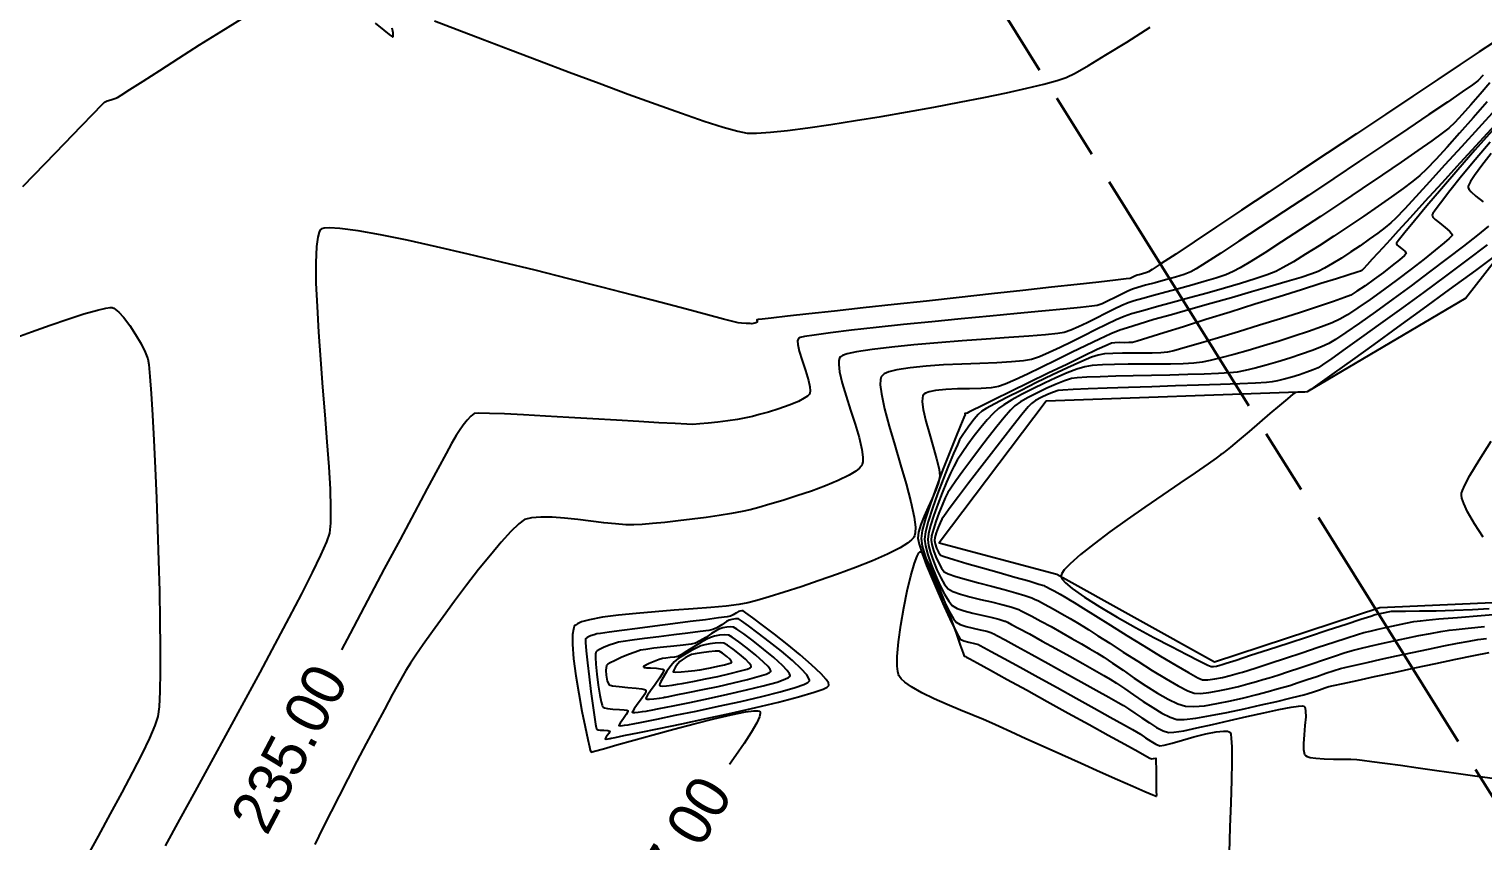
# Model space of a CAD drawing. Header units: metres. Extents: x 708931 to 723899, y 5405153 to 5413472.
# Drawn here: x 709783.1 to 709917.6, y 5411899.7 to 5411974.8 of the extents above; entities that cross this region are included whole.
import ezdxf

# ---------------------------------------------------------------- set-up
doc = ezdxf.new("R2010")
doc.units = ezdxf.units.M
doc.header["$LTSCALE"] = 12.7
doc.header["$MEASUREMENT"] = 0
doc.linetypes.add('ACAD_ISO08W100', pattern=[36, 24, -3, 6, -3])
for name, color, linetype in [('CONT-MJR1', 252, 'Continuous'), ('CONT-MNR1', 251, 'Continuous'), ('contornos2', 7, 'Continuous')]:
    doc.layers.add(name, color=color, linetype=linetype)
doc.layers.add('corte', color=214, linetype='ACAD_ISO08W100', lineweight=40)

msp = doc.modelspace()

# ---------------------------------------------------------------- linework, layer by layer
at = {"layer": 'CONT-MJR1', "flags": 128}
for points, elevation in [([(709917.61, 5411970.52), (709917.1, 5411970.02), (709916.61, 5411969.65), (709915.65, 5411968.98), (709914.29, 5411968.05), (709912.59, 5411966.89), (709910.62, 5411965.56), (709908.46, 5411964.11), (709906.16, 5411962.57), (709903.79, 5411960.99), (709901.43, 5411959.42), (709899.13, 5411957.9), (709896.97, 5411956.48), (709895.01, 5411955.19), (709893.33, 5411954.09), (709891.98, 5411953.23), (709891.04, 5411952.63), (709890.57, 5411952.36), (709889.96, 5411952.12), (709889.14, 5411951.87), (709888.22, 5411951.6), (709887.27, 5411951.35), (709886.38, 5411951.11), (709885.66, 5411950.91), (709885.18, 5411950.76), (709884.73, 5411950.57), (709884.17, 5411950.29), (709883.55, 5411949.97), (709882.92, 5411949.66), (709882.35, 5411949.4), (709881.9, 5411949.24), (709881.42, 5411949.17), (709880.35, 5411949.05), (709878.77, 5411948.9), (709876.79, 5411948.71), (709874.5, 5411948.49), (709871.97, 5411948.25), (709869.31, 5411948), (709866.62, 5411947.73), (709863.97, 5411947.47), (709861.46, 5411947.21), (709859.19, 5411946.96), (709857.24, 5411946.72), (709855.71, 5411946.51), (709854.84, 5411946.36), (709854.44, 5411946.27), (709854.29, 5411946.21), (709854.26, 5411946.18), (709854.23, 5411946.12), (709854.19, 5411945.96), (709854.21, 5411945.62), (709854.34, 5411945.03), (709854.61, 5411944.15), (709854.92, 5411943.22), (709855.19, 5411942.32), (709855.32, 5411941.71), (709855.35, 5411941.34), (709855.32, 5411941.15), (709855.29, 5411941.08), (709855.25, 5411941.01), (709855.11, 5411940.87), (709854.81, 5411940.66), (709854.27, 5411940.37), (709853.41, 5411940.02), (709852.45, 5411939.69), (709851.5, 5411939.39), (709850.65, 5411939.15), (709850.01, 5411938.98), (709849.4, 5411938.84), (709848.62, 5411938.71), (709847.73, 5411938.58), (709846.82, 5411938.46), (709845.93, 5411938.37), (709845.14, 5411938.29), (709844.51, 5411938.25), (709843.94, 5411938.27), (709842.85, 5411938.32), (709841.34, 5411938.4), (709839.51, 5411938.51), (709837.45, 5411938.63), (709835.26, 5411938.76), (709833.03, 5411938.89), (709830.86, 5411939.01), (709828.85, 5411939.12), (709827.09, 5411939.21), (709825.68, 5411939.26), (709824.71, 5411939.28), (709824.28, 5411939.25), (709823.98, 5411939.02), (709823.63, 5411938.64), (709823.26, 5411938.17), (709822.92, 5411937.67), (709822.61, 5411937.21), (709822.38, 5411936.85), (709822.17, 5411936.47), (709821.67, 5411935.55), (709820.91, 5411934.14), (709819.93, 5411932.31), (709818.75, 5411930.11), (709817.42, 5411927.62), (709815.96, 5411924.88), (709814.41, 5411921.97), (709812.8, 5411918.93), (709812, 5411917.41)], 235), ([(709918.43, 5411965.39), (709916.82, 5411963.59), (709915.25, 5411961.78), (709913.75, 5411960.04), (709912.4, 5411958.44), (709911.25, 5411957.07), (709910.36, 5411955.98), (709909.87, 5411955.37), (709909.65, 5411955.09), (709909.58, 5411954.99), (709909.57, 5411954.97), (709909.58, 5411954.94), (709909.63, 5411954.86), (709909.78, 5411954.72), (709910.04, 5411954.51), (709910.35, 5411954.25), (709910.49, 5411954.06), (709910.32, 5411953.86), (709909.86, 5411953.47), (709909.19, 5411952.93), (709908.38, 5411952.3), (709907.52, 5411951.66), (709906.68, 5411951.05), (709905.93, 5411950.55), (709905.35, 5411950.21), (709904.78, 5411949.97), (709903.75, 5411949.61), (709902.36, 5411949.14), (709900.7, 5411948.6), (709898.86, 5411948.02), (709896.92, 5411947.41), (709894.98, 5411946.81), (709893.13, 5411946.25), (709891.46, 5411945.75), (709890.05, 5411945.35), (709889, 5411945.06), (709888.4, 5411944.92), (709887.78, 5411944.85), (709887, 5411944.82), (709886.11, 5411944.82), (709885.17, 5411944.83), (709884.24, 5411944.83), (709883.36, 5411944.81), (709882.58, 5411944.76), (709881.98, 5411944.66), (709881.36, 5411944.45), (709880.39, 5411944.04), (709879.16, 5411943.48), (709877.77, 5411942.82), (709876.3, 5411942.11), (709874.86, 5411941.39), (709873.54, 5411940.72), (709872.43, 5411940.15), (709871.63, 5411939.71), (709871.22, 5411939.46), (709870.9, 5411939.15), (709870.52, 5411938.72), (709870.12, 5411938.21), (709869.74, 5411937.68), (709869.41, 5411937.2), (709869.17, 5411936.81), (709868.97, 5411936.37), (709868.62, 5411935.55), (709868.16, 5411934.45), (709867.66, 5411933.18), (709867.14, 5411931.82), (709866.67, 5411930.49), (709866.28, 5411929.28), (709866.01, 5411928.3), (709865.92, 5411927.65), (709866.01, 5411927.01), (709866.23, 5411926.2), (709866.55, 5411925.28), (709866.94, 5411924.31), (709867.36, 5411923.38), (709867.78, 5411922.55), (709868.17, 5411921.9), (709868.5, 5411921.5), (709868.95, 5411921.23), (709869.61, 5411921), (709870.4, 5411920.79), (709871.24, 5411920.6), (709872.07, 5411920.42), (709872.79, 5411920.25), (709873.35, 5411920.07), (709873.42, 5411920.04), (709873.6, 5411919.95), (709873.97, 5411919.76), (709874.62, 5411919.42), (709875.64, 5411918.87), (709876.82, 5411918.22), (709878.08, 5411917.52), (709879.36, 5411916.81), (709880.57, 5411916.13), (709881.64, 5411915.52), (709882.51, 5411915.03), (709883.09, 5411914.7), (709883.69, 5411914.32), (709884.44, 5411913.82), (709885.27, 5411913.24), (709886.15, 5411912.63), (709887.04, 5411912.06), (709887.89, 5411911.55), (709888.65, 5411911.18), (709889.28, 5411910.97), (709889.95, 5411910.97), (709891.02, 5411911.1), (709892.37, 5411911.32), (709893.9, 5411911.62), (709895.5, 5411911.96), (709897.08, 5411912.31), (709898.53, 5411912.64), (709899.73, 5411912.93), (709900.6, 5411913.14), (709901.01, 5411913.24), (709901.41, 5411913.36), (709901.91, 5411913.53), (709902.45, 5411913.71), (709902.95, 5411913.88), (709903.34, 5411914), (709903.75, 5411914.1), (709904.65, 5411914.3), (709905.95, 5411914.58), (709907.55, 5411914.93), (709909.36, 5411915.31), (709911.27, 5411915.73), (709913.21, 5411916.14), (709915.06, 5411916.53), (709916.74, 5411916.88), (709918.15, 5411917.17)], 240)]:
    msp.add_lwpolyline(points, dxfattribs=dict(at, elevation=elevation))
at = {"layer": 'CONT-MJR1', "elevation": 240, "flags": 128}
msp.add_lwpolyline([(709840.14, 5411911.74), (709840.17, 5411911.75), (709840.3, 5411911.77), (709840.65, 5411911.84), (709841.39, 5411911.98), (709842.67, 5411912.24), (709844.23, 5411912.55), (709845.96, 5411912.92), (709847.75, 5411913.3), (709849.47, 5411913.7), (709851.02, 5411914.08), (709852.29, 5411914.43), (709853.01, 5411914.68), (709853.35, 5411914.84), (709853.47, 5411914.93), (709853.49, 5411914.97), (709853.49, 5411915.03), (709853.44, 5411915.18), (709853.24, 5411915.48), (709852.78, 5411915.97), (709851.98, 5411916.7), (709851.04, 5411917.48), (709850.08, 5411918.23), (709849.22, 5411918.87), (709848.57, 5411919.32), (709848.27, 5411919.51), (709848, 5411919.53), (709847.64, 5411919.5), (709847.27, 5411919.43), (709846.99, 5411919.36), (709846.7, 5411919.2), (709846.24, 5411918.9), (709845.69, 5411918.55), (709845.15, 5411918.23), (709844.74, 5411918.03), (709844.33, 5411917.94), (709843.62, 5411917.85), (709842.74, 5411917.75), (709841.79, 5411917.65), (709840.89, 5411917.55), (709840.14, 5411917.45), (709839.66, 5411917.36), (709839.18, 5411917.2), (709838.56, 5411916.97), (709837.88, 5411916.69), (709837.24, 5411916.4), (709836.84, 5411916.2), (709836.63, 5411916.07), (709836.54, 5411915.99), (709836.52, 5411915.96), (709836.5, 5411915.91), (709836.47, 5411915.78), (709836.46, 5411915.5), (709836.49, 5411915.05), (709836.59, 5411914.51), (709836.75, 5411914.17), (709837.07, 5411914.07), (709837.7, 5411914), (709838.49, 5411913.93), (709839.27, 5411913.87), (709839.77, 5411913.8), (709840.04, 5411913.74), (709840.13, 5411913.7), (709840.15, 5411913.67), (709840.16, 5411913.63), (709840.14, 5411913.52), (709840.02, 5411913.28), (709839.75, 5411912.88), (709839.35, 5411912.34), (709839.07, 5411911.96), (709838.94, 5411911.75), (709838.9, 5411911.67), (709838.9, 5411911.65), (709838.92, 5411911.64), (709838.99, 5411911.62), (709839.15, 5411911.61), (709839.45, 5411911.64), (709839.85, 5411911.7)], close=True, dxfattribs=at)
at = {"layer": 'CONT-MNR1', "flags": 128}
for points, elevation in [([(709782.53, 5411960.23), (709784.6, 5411962.38), (709786.41, 5411964.26), (709787.91, 5411965.82), (709789.05, 5411967), (709789.79, 5411967.75), (709790.07, 5411968.03), (709790.32, 5411968.15), (709790.67, 5411968.26), (709791.03, 5411968.37), (709791.29, 5411968.47), (709791.62, 5411968.68), (709792.44, 5411969.2), (709793.65, 5411969.99), (709795.19, 5411970.98), (709796.95, 5411972.11), (709798.87, 5411973.33), (709800.86, 5411974.57), (709802.82, 5411975.78)], 234), ([(709815.12, 5411975.35), (709815.92, 5411974.68), (709816.4, 5411974.29), (709816.64, 5411974.13), (709816.73, 5411974.09), (709816.75, 5411974.09), (709816.77, 5411974.11), (709816.79, 5411974.21), (709816.78, 5411974.44), (709816.69, 5411974.89)], 234), ([(709820.61, 5411975.56), (709822.69, 5411974.77), (709825.05, 5411973.87), (709827.62, 5411972.89), (709830.31, 5411971.86), (709833.07, 5411970.82), (709835.84, 5411969.78), (709838.53, 5411968.78), (709841.1, 5411967.84), (709843.45, 5411967.01), (709845.54, 5411966.29), (709847.3, 5411965.73), (709848.65, 5411965.35), (709849.53, 5411965.18), (709850.4, 5411965.18), (709851.67, 5411965.26), (709853.27, 5411965.43), (709855.15, 5411965.67), (709857.26, 5411965.97), (709859.53, 5411966.33), (709861.91, 5411966.72), (709864.35, 5411967.14), (709866.79, 5411967.58), (709869.16, 5411968.03), (709871.43, 5411968.48), (709873.51, 5411968.91), (709875.38, 5411969.32), (709876.95, 5411969.7), (709878.19, 5411970.04), (709879.03, 5411970.31), (709879.85, 5411970.71), (709881.1, 5411971.42), (709882.71, 5411972.4), (709884.63, 5411973.6), (709886.79, 5411974.98)], 234), ([(709918.56, 5411973.57), (709917.22, 5411972.68), (709915.48, 5411971.52), (709913.42, 5411970.14), (709911.09, 5411968.58), (709908.56, 5411966.9), (709905.9, 5411965.12), (709903.17, 5411963.31), (709900.44, 5411961.49), (709897.78, 5411959.73), (709895.26, 5411958.05), (709892.94, 5411956.51), (709890.88, 5411955.14), (709889.16, 5411954), (709887.83, 5411953.13), (709886.97, 5411952.56), (709886.65, 5411952.35), (709886.41, 5411952.27), (709886.09, 5411952.18), (709885.78, 5411952.09), (709885.59, 5411952.04), (709885.39, 5411951.94), (709885.14, 5411951.82), (709884.94, 5411951.73), (709884.57, 5411951.69), (709883.58, 5411951.58), (709882.04, 5411951.41), (709880.04, 5411951.19), (709877.67, 5411950.92), (709875.01, 5411950.63), (709872.13, 5411950.31), (709869.14, 5411949.99), (709866.1, 5411949.65), (709863.11, 5411949.32), (709860.24, 5411949.01), (709857.59, 5411948.72), (709855.23, 5411948.46), (709853.25, 5411948.24), (709851.73, 5411948.07), (709850.9, 5411947.98), (709850.53, 5411947.93), (709850.42, 5411947.92), (709850.41, 5411947.92), (709850.41, 5411947.91), (709850.41, 5411947.87), (709850.44, 5411947.78), (709850.45, 5411947.69), (709850.34, 5411947.64), (709850.22, 5411947.6), (709850.09, 5411947.58), (709849.97, 5411947.56), (709849.79, 5411947.57), (709849.42, 5411947.58), (709849.01, 5411947.6), (709848.69, 5411947.63), (709848.32, 5411947.72), (709847.35, 5411947.98), (709845.85, 5411948.38), (709843.9, 5411948.9), (709841.57, 5411949.51), (709838.94, 5411950.2), (709836.07, 5411950.94), (709833.04, 5411951.71), (709829.92, 5411952.5), (709826.8, 5411953.26), (709823.73, 5411954), (709820.8, 5411954.67), (709818.07, 5411955.27), (709815.62, 5411955.77), (709813.53, 5411956.14), (709811.86, 5411956.37), (709810.89, 5411956.43), (709810.39, 5411956.4), (709810.18, 5411956.34), (709810.11, 5411956.3), (709810.04, 5411956.24), (709809.93, 5411956.03), (709809.8, 5411955.57), (709809.68, 5411954.68), (709809.62, 5411953.17), (709809.64, 5411951.3), (709809.74, 5411949.14), (709809.88, 5411946.77), (709810.06, 5411944.26), (709810.26, 5411941.69), (709810.46, 5411939.12), (709810.65, 5411936.65), (709810.82, 5411934.33), (709810.94, 5411932.26), (709811, 5411930.49), (709810.99, 5411929.11), (709810.88, 5411928.18), (709810.61, 5411927.39), (709810.06, 5411926.16), (709809.28, 5411924.54), (709808.3, 5411922.59), (709807.14, 5411920.37), (709805.85, 5411917.92), (709804.45, 5411915.32), (709802.98, 5411912.6), (709801.47, 5411909.82), (709799.96, 5411907.05), (709798.46, 5411904.33), (709797.03, 5411901.72), (709795.69, 5411899.27)], 234), ([(709918.21, 5411969.84), (709917.31, 5411968.78), (709916.45, 5411967.78), (709915.67, 5411966.9), (709914.98, 5411966.17), (709914.42, 5411965.64), (709913.82, 5411965.17), (709912.85, 5411964.47), (709911.56, 5411963.56), (709910.02, 5411962.49), (709908.28, 5411961.31), (709906.42, 5411960.05), (709904.49, 5411958.76), (709902.57, 5411957.48), (709900.7, 5411956.26), (709898.96, 5411955.12), (709897.4, 5411954.12), (709896.1, 5411953.31), (709895.11, 5411952.71), (709894.49, 5411952.37), (709893.79, 5411952.09), (709892.88, 5411951.78), (709891.81, 5411951.45), (709890.64, 5411951.12), (709889.43, 5411950.79), (709888.24, 5411950.47), (709887.12, 5411950.17), (709886.13, 5411949.9), (709885.33, 5411949.67), (709884.78, 5411949.49), (709884.19, 5411949.24), (709883.48, 5411948.9), (709882.68, 5411948.5), (709881.83, 5411948.07), (709880.98, 5411947.64), (709880.18, 5411947.26), (709879.45, 5411946.95), (709878.86, 5411946.74), (709878.25, 5411946.64), (709877.13, 5411946.54), (709875.59, 5411946.41), (709873.73, 5411946.28), (709871.64, 5411946.13), (709869.42, 5411945.97), (709867.16, 5411945.79), (709864.95, 5411945.61), (709862.9, 5411945.4), (709861.09, 5411945.18), (709859.63, 5411944.95), (709858.77, 5411944.76), (709858.34, 5411944.61), (709858.16, 5411944.5), (709858.11, 5411944.45), (709858.07, 5411944.37), (709858.01, 5411944.17), (709857.99, 5411943.78), (709858.07, 5411943.1), (709858.32, 5411942.05), (709858.68, 5411940.85), (709859.09, 5411939.56), (709859.51, 5411938.26), (709859.87, 5411937.04), (709860.13, 5411935.94), (709860.23, 5411935.22), (709860.22, 5411934.78), (709860.17, 5411934.56), (709860.13, 5411934.46), (709860.07, 5411934.38), (709859.92, 5411934.2), (709859.58, 5411933.92), (709858.96, 5411933.54), (709857.95, 5411933.05), (709856.76, 5411932.56), (709855.46, 5411932.08), (709854.13, 5411931.63), (709852.82, 5411931.22), (709851.61, 5411930.86), (709850.59, 5411930.57), (709849.81, 5411930.36), (709849.05, 5411930.19), (709848.08, 5411930.01), (709846.95, 5411929.83), (709845.72, 5411929.65), (709844.43, 5411929.48), (709843.14, 5411929.32), (709841.9, 5411929.19), (709840.78, 5411929.07), (709839.81, 5411928.99), (709839.05, 5411928.95), (709838.3, 5411928.96), (709837.35, 5411929.04), (709836.26, 5411929.16), (709835.07, 5411929.31), (709833.85, 5411929.45), (709832.63, 5411929.58), (709831.48, 5411929.66), (709830.44, 5411929.68), (709829.58, 5411929.61), (709828.94, 5411929.44), (709828.4, 5411929.06), (709827.66, 5411928.35), (709826.77, 5411927.36), (709825.77, 5411926.17), (709824.69, 5411924.82), (709823.58, 5411923.38), (709822.47, 5411921.9), (709821.4, 5411920.46), (709820.42, 5411919.11), (709819.57, 5411917.9), (709818.88, 5411916.9), (709818.39, 5411916.18), (709817.96, 5411915.49), (709817.4, 5411914.51), (709816.73, 5411913.3), (709815.97, 5411911.9), (709815.15, 5411910.36), (709814.29, 5411908.74), (709813.43, 5411907.1), (709812.58, 5411905.47), (709811.78, 5411903.91), (709811.05, 5411902.47), (709810.41, 5411901.21), (709809.9, 5411900.17), (709809.53, 5411899.41)], 236), ([(709917.96, 5411968.06), (709916.67, 5411966.6), (709915.42, 5411965.18), (709914.26, 5411963.88), (709913.23, 5411962.75), (709912.37, 5411961.85), (709911.74, 5411961.25), (709911.1, 5411960.74), (709910.21, 5411960.07), (709909.13, 5411959.29), (709907.9, 5411958.43), (709906.56, 5411957.51), (709905.18, 5411956.57), (709903.78, 5411955.65), (709902.43, 5411954.77), (709901.17, 5411953.98), (709900.05, 5411953.29), (709899.11, 5411952.75), (709898.41, 5411952.38), (709897.61, 5411952.06), (709896.51, 5411951.69), (709895.17, 5411951.28), (709893.67, 5411950.84), (709892.07, 5411950.39), (709890.44, 5411949.95), (709888.86, 5411949.52), (709887.4, 5411949.12), (709886.11, 5411948.76), (709885.08, 5411948.46), (709884.38, 5411948.22), (709883.65, 5411947.91), (709882.75, 5411947.49), (709881.74, 5411946.99), (709880.66, 5411946.44), (709879.56, 5411945.89), (709878.48, 5411945.35), (709877.46, 5411944.88), (709876.56, 5411944.5), (709875.82, 5411944.24), (709875.08, 5411944.11), (709873.98, 5411944.02), (709872.61, 5411943.95), (709871.05, 5411943.88), (709869.38, 5411943.82), (709867.69, 5411943.74), (709866.08, 5411943.63), (709864.61, 5411943.49), (709863.38, 5411943.3), (709862.62, 5411943.1), (709862.21, 5411942.92), (709862.03, 5411942.78), (709861.97, 5411942.71), (709861.92, 5411942.63), (709861.85, 5411942.4), (709861.84, 5411941.92), (709861.94, 5411941.06), (709862.24, 5411939.7), (709862.67, 5411938.09), (709863.18, 5411936.33), (709863.72, 5411934.52), (709864.23, 5411932.75), (709864.66, 5411931.1), (709864.97, 5411929.68), (709865.08, 5411928.76), (709865.07, 5411928.22), (709865.01, 5411927.96), (709864.96, 5411927.85), (709864.91, 5411927.76), (709864.74, 5411927.58), (709864.37, 5411927.27), (709863.67, 5411926.84), (709862.52, 5411926.25), (709861.13, 5411925.64), (709859.56, 5411925.01), (709857.89, 5411924.39), (709856.18, 5411923.8), (709854.52, 5411923.24), (709852.95, 5411922.74), (709851.57, 5411922.31), (709850.43, 5411921.97), (709849.6, 5411921.75), (709848.76, 5411921.59), (709847.59, 5411921.45), (709846.15, 5411921.31), (709844.53, 5411921.19), (709842.78, 5411921.06), (709841, 5411920.92), (709839.25, 5411920.77), (709837.61, 5411920.6), (709836.15, 5411920.41), (709834.94, 5411920.19), (709834.21, 5411919.99), (709833.82, 5411919.82), (709833.65, 5411919.7), (709833.59, 5411919.64), (709833.53, 5411919.55), (709833.45, 5411919.31), (709833.37, 5411918.82), (709833.36, 5411917.94), (709833.46, 5411916.57), (709833.67, 5411915), (709833.94, 5411913.36), (709834.24, 5411911.75), (709834.53, 5411910.3), (709834.79, 5411909.12), (709834.94, 5411908.45), (709835.01, 5411908.14), (709835.03, 5411908.05), (709835.03, 5411908.03), (709835.04, 5411908.03), (709835.06, 5411908.03), (709835.12, 5411908.02), (709835.16, 5411908.02), (709835.11, 5411907.94), (709835.41, 5411908.03), (709836.24, 5411908.26), (709837.48, 5411908.62), (709839.05, 5411909.06), (709840.83, 5411909.56), (709842.73, 5411910.07), (709844.63, 5411910.57), (709846.45, 5411911.02), (709848.06, 5411911.4), (709849.38, 5411911.66), (709850.15, 5411911.76), (709850.52, 5411911.77), (709850.66, 5411911.73), (709850.7, 5411911.7), (709850.73, 5411911.65), (709850.74, 5411911.51), (709850.66, 5411911.2), (709850.41, 5411910.65), (709849.9, 5411909.77), (709849.24, 5411908.74), (709848.49, 5411907.64), (709847.9, 5411906.81)], 237), ([(709918.74, 5411967.36), (709917.17, 5411965.64), (709915.6, 5411963.9), (709914.07, 5411962.23), (709912.65, 5411960.67), (709911.38, 5411959.29), (709910.32, 5411958.15), (709909.53, 5411957.32), (709909.06, 5411956.87), (709908.53, 5411956.44), (709907.85, 5411955.93), (709907.07, 5411955.36), (709906.23, 5411954.77), (709905.35, 5411954.19), (709904.49, 5411953.63), (709903.67, 5411953.13), (709902.94, 5411952.7), (709902.33, 5411952.39), (709901.74, 5411952.16), (709900.76, 5411951.84), (709899.46, 5411951.45), (709897.91, 5411950.99), (709896.17, 5411950.49), (709894.32, 5411949.96), (709892.42, 5411949.43), (709890.55, 5411948.9), (709888.77, 5411948.39), (709887.15, 5411947.93), (709885.77, 5411947.52), (709884.69, 5411947.19), (709883.98, 5411946.95), (709883.17, 5411946.61), (709882.11, 5411946.13), (709880.87, 5411945.54), (709879.52, 5411944.88), (709878.11, 5411944.19), (709876.73, 5411943.52), (709875.44, 5411942.89), (709874.3, 5411942.36), (709873.39, 5411941.97), (709872.78, 5411941.74), (709872.08, 5411941.63), (709871.16, 5411941.57), (709870.09, 5411941.54), (709868.98, 5411941.52), (709867.9, 5411941.48), (709866.96, 5411941.39), (709866.36, 5411941.27), (709866.03, 5411941.14), (709865.87, 5411941.04), (709865.82, 5411940.98), (709865.78, 5411940.9), (709865.73, 5411940.71), (709865.71, 5411940.32), (709865.81, 5411939.62), (709866.05, 5411938.56), (709866.38, 5411937.38), (709866.73, 5411936.17), (709867.05, 5411935.05), (709867.27, 5411934.11), (709867.34, 5411933.45), (709867.22, 5411932.88), (709866.98, 5411932.19), (709866.65, 5411931.4), (709866.28, 5411930.58), (709865.91, 5411929.76), (709865.6, 5411928.98), (709865.38, 5411928.29), (709865.31, 5411927.74), (709865.42, 5411927.18), (709865.71, 5411926.31), (709866.12, 5411925.21), (709866.63, 5411923.98), (709867.19, 5411922.68), (709867.75, 5411921.42), (709868.27, 5411920.28), (709868.73, 5411919.33), (709869.06, 5411918.67), (709869.23, 5411918.39), (709869.56, 5411918.23), (709870.04, 5411918.11), (709870.55, 5411918), (709870.93, 5411917.89), (709870.96, 5411917.87), (709871.08, 5411917.81), (709871.41, 5411917.63), (709872.1, 5411917.26), (709873.3, 5411916.6), (709874.77, 5411915.79), (709876.43, 5411914.88), (709878.19, 5411913.91), (709879.95, 5411912.93), (709881.62, 5411912.01), (709883.11, 5411911.18), (709884.32, 5411910.51), (709885.17, 5411910.04), (709885.55, 5411909.83), (709885.91, 5411909.6), (709886.37, 5411909.28), (709886.86, 5411908.95), (709887.33, 5411908.68), (709887.7, 5411908.53), (709888.1, 5411908.59), (709888.83, 5411908.78), (709889.78, 5411909.05), (709890.85, 5411909.35), (709891.94, 5411909.63), (709892.92, 5411909.83), (709893.57, 5411909.9), (709893.94, 5411909.88), (709894.11, 5411909.83), (709894.17, 5411909.79), (709894.2, 5411909.75), (709894.25, 5411909.61), (709894.3, 5411909.23), (709894.34, 5411908.45), (709894.34, 5411907.06), (709894.31, 5411905.31), (709894.25, 5411903.27), (709894.18, 5411901.01), (709894.1, 5411898.63)], 238), ([(709919.02, 5411966.28), (709917.25, 5411964.36), (709915.48, 5411962.42), (709913.78, 5411960.56), (709912.21, 5411958.84), (709910.84, 5411957.34), (709909.75, 5411956.14), (709909, 5411955.32), (709908.66, 5411954.95), (709908.32, 5411954.58), (709907.85, 5411954.07), (709907.34, 5411953.52), (709906.87, 5411953.01), (709906.52, 5411952.64), (709906.38, 5411952.49), (709906.32, 5411952.44), (709906.25, 5411952.4), (709906.05, 5411952.34), (709905.67, 5411952.23), (709905.35, 5411952.13), (709904.98, 5411952.01), (709904.02, 5411951.71), (709902.59, 5411951.26), (709900.79, 5411950.7), (709898.72, 5411950.05), (709896.49, 5411949.35), (709894.2, 5411948.63), (709891.96, 5411947.93), (709889.87, 5411947.28), (709888.05, 5411946.71), (709886.58, 5411946.25), (709885.59, 5411945.95), (709885.17, 5411945.83), (709884.84, 5411945.81), (709884.42, 5411945.8), (709883.96, 5411945.81), (709883.53, 5411945.8), (709883.21, 5411945.76), (709882.81, 5411945.58), (709881.91, 5411945.16), (709880.63, 5411944.55), (709879.08, 5411943.8), (709877.36, 5411942.97), (709875.6, 5411942.11), (709873.91, 5411941.28), (709872.39, 5411940.54), (709871.16, 5411939.93), (709870.33, 5411939.53), (709870.02, 5411939.38), (709869.86, 5411939.3), (709869.74, 5411939.25), (709869.67, 5411939.24), (709869.69, 5411939.16), (709869.57, 5411938.89), (709869.26, 5411938.14), (709868.8, 5411937.01), (709868.24, 5411935.63), (709867.63, 5411934.08), (709867.03, 5411932.48), (709866.47, 5411930.94), (709866.02, 5411929.55), (709865.72, 5411928.44), (709865.62, 5411927.69), (709865.72, 5411926.98), (709865.99, 5411926.07), (709866.37, 5411925.01), (709866.82, 5411923.9), (709867.32, 5411922.79), (709867.81, 5411921.77), (709868.25, 5411920.91), (709868.62, 5411920.27), (709868.86, 5411919.95), (709869.24, 5411919.74), (709869.78, 5411919.56), (709870.43, 5411919.4), (709871.09, 5411919.26), (709871.69, 5411919.12), (709872.14, 5411918.98), (709872.19, 5411918.96), (709872.34, 5411918.88), (709872.69, 5411918.7), (709873.38, 5411918.33), (709874.51, 5411917.71), (709875.87, 5411916.97), (709877.37, 5411916.14), (709878.91, 5411915.28), (709880.42, 5411914.45), (709881.8, 5411913.68), (709882.97, 5411913.02), (709883.84, 5411912.54), (709884.32, 5411912.26), (709884.79, 5411911.96), (709885.38, 5411911.56), (709886.04, 5411911.11), (709886.73, 5411910.65), (709887.39, 5411910.23), (709888, 5411909.92), (709888.49, 5411909.75), (709889, 5411909.78), (709889.91, 5411909.93), (709891.13, 5411910.19), (709892.57, 5411910.51), (709894.15, 5411910.87), (709895.75, 5411911.24), (709897.3, 5411911.59), (709898.69, 5411911.89), (709899.84, 5411912.11), (709900.52, 5411912.2), (709900.86, 5411912.22), (709901, 5411912.2), (709901.04, 5411912.18), (709901.08, 5411912.14), (709901.14, 5411912.01), (709901.18, 5411911.73), (709901.19, 5411911.21), (709901.12, 5411910.41), (709901.04, 5411909.55), (709900.98, 5411908.73), (709900.98, 5411908.19), (709901.03, 5411907.87), (709901.09, 5411907.73), (709901.13, 5411907.67), (709901.18, 5411907.63), (709901.32, 5411907.55), (709901.61, 5411907.46), (709902.12, 5411907.38), (709902.9, 5411907.32), (709903.75, 5411907.31), (709904.6, 5411907.31), (709905.36, 5411907.3), (709905.93, 5411907.27), (709906.42, 5411907.21), (709907.3, 5411907.09), (709908.51, 5411906.93), (709909.96, 5411906.73), (709911.59, 5411906.5), (709913.33, 5411906.26), (709915.11, 5411906.01), (709916.84, 5411905.77), (709918.46, 5411905.55)], 239), ([(709918.24, 5411964.33), (709916.87, 5411962.72), (709915.6, 5411961.19), (709914.51, 5411959.83), (709913.65, 5411958.71), (709913.17, 5411958.06), (709912.96, 5411957.75), (709912.89, 5411957.62), (709912.89, 5411957.59), (709912.9, 5411957.54), (709912.96, 5411957.42), (709913.16, 5411957.2), (709913.55, 5411956.87), (709914.1, 5411956.44), (709914.48, 5411956.12), (709914.67, 5411955.91), (709914.73, 5411955.8), (709914.74, 5411955.75), (709914.73, 5411955.72), (709914.66, 5411955.64), (709914.45, 5411955.43), (709913.99, 5411955.02), (709913.17, 5411954.34), (709912.13, 5411953.52), (709910.95, 5411952.6), (709909.68, 5411951.64), (709908.39, 5411950.69), (709907.15, 5411949.79), (709906.01, 5411949.01), (709905.06, 5411948.38), (709904.34, 5411947.97), (709903.62, 5411947.64), (709902.64, 5411947.26), (709901.46, 5411946.84), (709900.13, 5411946.39), (709898.72, 5411945.94), (709897.28, 5411945.5), (709895.86, 5411945.08), (709894.53, 5411944.71), (709893.35, 5411944.39), (709892.36, 5411944.15), (709891.62, 5411944), (709890.85, 5411943.91), (709889.85, 5411943.86), (709888.68, 5411943.83), (709887.41, 5411943.82), (709886.08, 5411943.82), (709884.76, 5411943.82), (709883.51, 5411943.8), (709882.39, 5411943.76), (709881.45, 5411943.69), (709880.75, 5411943.57), (709880.02, 5411943.35), (709879.11, 5411943), (709878.09, 5411942.56), (709877.02, 5411942.07), (709875.94, 5411941.54), (709874.91, 5411941.01), (709874, 5411940.51), (709873.27, 5411940.07), (709872.76, 5411939.71), (709872.28, 5411939.27), (709871.73, 5411938.67), (709871.14, 5411937.96), (709870.53, 5411937.18), (709869.95, 5411936.39), (709869.41, 5411935.62), (709868.96, 5411934.94), (709868.63, 5411934.37), (709868.32, 5411933.75), (709867.95, 5411932.91), (709867.55, 5411931.93), (709867.15, 5411930.88), (709866.79, 5411929.85), (709866.49, 5411928.91), (709866.29, 5411928.13), (709866.23, 5411927.6), (709866.3, 5411927.06), (709866.49, 5411926.37), (709866.76, 5411925.59), (709867.08, 5411924.8), (709867.44, 5411924.07), (709867.79, 5411923.46), (709868.13, 5411923.06), (709868.56, 5411922.81), (709869.25, 5411922.56), (709870.13, 5411922.32), (709871.11, 5411922.07), (709872.12, 5411921.84), (709873.08, 5411921.6), (709873.92, 5411921.37), (709874.56, 5411921.16), (709874.65, 5411921.12), (709874.87, 5411921.02), (709875.25, 5411920.83), (709875.85, 5411920.53), (709876.7, 5411920.07), (709877.64, 5411919.55), (709878.6, 5411919), (709879.56, 5411918.46), (709880.45, 5411917.95), (709881.23, 5411917.5), (709881.86, 5411917.13), (709882.5, 5411916.73), (709883.33, 5411916.18), (709884.29, 5411915.52), (709885.33, 5411914.8), (709886.41, 5411914.08), (709887.47, 5411913.41), (709888.47, 5411912.84), (709889.35, 5411912.42), (709890.07, 5411912.19), (709890.83, 5411912.16), (709891.83, 5411912.24), (709892.98, 5411912.43), (709894.22, 5411912.69), (709895.47, 5411912.98), (709896.66, 5411913.28), (709897.71, 5411913.56), (709898.56, 5411913.79), (709899.12, 5411913.94), (709899.73, 5411914.12), (709900.49, 5411914.37), (709901.33, 5411914.65), (709902.21, 5411914.95), (709903.05, 5411915.24), (709903.81, 5411915.49), (709904.41, 5411915.67), (709904.92, 5411915.79), (709905.76, 5411915.99), (709906.86, 5411916.24), (709908.16, 5411916.53), (709909.58, 5411916.84), (709911.07, 5411917.16), (709912.55, 5411917.48), (709913.96, 5411917.77), (709915.24, 5411918.02), (709916.31, 5411918.22), (709917.11, 5411918.36), (709917.91, 5411918.45)], 241), ([(709918.35, 5411963.28), (709917.49, 5411962.18), (709916.81, 5411961.25), (709916.43, 5411960.69), (709916.26, 5411960.39), (709916.2, 5411960.26), (709916.2, 5411960.22), (709916.21, 5411960.15), (709916.28, 5411960), (709916.5, 5411959.74), (709916.93, 5411959.34), (709917.61, 5411958.81)], 242), ([(709918.08, 5411956.56), (709917.07, 5411955.73), (709915.77, 5411954.72), (709914.28, 5411953.57), (709912.64, 5411952.34), (709910.94, 5411951.07), (709909.25, 5411949.83), (709907.63, 5411948.65), (709906.16, 5411947.61), (709904.9, 5411946.74), (709903.94, 5411946.09), (709903.34, 5411945.73), (709902.65, 5411945.42), (709901.79, 5411945.08), (709900.8, 5411944.73), (709899.72, 5411944.37), (709898.61, 5411944.03), (709897.52, 5411943.72), (709896.5, 5411943.45), (709895.59, 5411943.23), (709894.85, 5411943.08), (709894.17, 5411943.01), (709893.13, 5411942.94), (709891.81, 5411942.89), (709890.29, 5411942.85), (709888.63, 5411942.81), (709886.92, 5411942.77), (709885.22, 5411942.73), (709883.61, 5411942.7), (709882.16, 5411942.66), (709880.94, 5411942.61), (709880.04, 5411942.55), (709879.51, 5411942.48), (709878.89, 5411942.28), (709878.11, 5411941.98), (709877.25, 5411941.6), (709876.37, 5411941.18), (709875.53, 5411940.74), (709874.82, 5411940.32), (709874.29, 5411939.95), (709873.89, 5411939.56), (709873.31, 5411938.9), (709872.61, 5411938.04), (709871.82, 5411937.04), (709871, 5411935.98), (709870.2, 5411934.92), (709869.46, 5411933.91), (709868.82, 5411933.04), (709868.35, 5411932.36), (709868.09, 5411931.94), (709867.84, 5411931.45), (709867.56, 5411930.79), (709867.26, 5411930.04), (709866.98, 5411929.27), (709866.75, 5411928.55), (709866.59, 5411927.96), (709866.53, 5411927.55), (709866.6, 5411927.14), (709866.75, 5411926.59), (709866.98, 5411926), (709867.24, 5411925.42), (709867.51, 5411924.94), (709867.76, 5411924.62), (709868.13, 5411924.44), (709868.83, 5411924.2), (709869.8, 5411923.92), (709870.93, 5411923.61), (709872.12, 5411923.29), (709873.3, 5411922.98), (709874.36, 5411922.69), (709875.21, 5411922.44), (709875.77, 5411922.25), (709875.87, 5411922.2), (709876.09, 5411922.1), (709876.47, 5411921.92), (709877.04, 5411921.62), (709877.82, 5411921.19), (709878.62, 5411920.73), (709879.4, 5411920.29), (709880.08, 5411919.89), (709880.63, 5411919.57), (709881.14, 5411919.25), (709881.97, 5411918.71), (709883.06, 5411918.01), (709884.31, 5411917.2), (709885.65, 5411916.35), (709886.99, 5411915.5), (709888.27, 5411914.73), (709889.39, 5411914.08), (709890.28, 5411913.62), (709890.86, 5411913.41), (709891.46, 5411913.38), (709892.22, 5411913.45), (709893.09, 5411913.6), (709894.02, 5411913.81), (709894.96, 5411914.03), (709895.84, 5411914.27), (709896.62, 5411914.48), (709897.23, 5411914.65), (709897.82, 5411914.82), (709898.62, 5411915.07), (709899.58, 5411915.39), (709900.63, 5411915.75), (709901.74, 5411916.12), (709902.83, 5411916.49), (709903.85, 5411916.83), (709904.75, 5411917.12), (709905.48, 5411917.33), (709906.21, 5411917.52), (709907.13, 5411917.74), (709908.19, 5411917.98), (709909.33, 5411918.23), (709910.5, 5411918.48), (709911.65, 5411918.72), (709912.73, 5411918.93), (709913.68, 5411919.11), (709914.45, 5411919.23), (709915.09, 5411919.3), (709916.2, 5411919.41), (709917.72, 5411919.55)], 242), ([(709917.98, 5411954.84), (709916.1, 5411953.43), (709914.11, 5411951.94), (709912.07, 5411950.44), (709910.05, 5411948.97), (709908.12, 5411947.58), (709906.36, 5411946.31), (709904.83, 5411945.22), (709903.61, 5411944.35), (709902.75, 5411943.76), (709902.33, 5411943.49), (709901.87, 5411943.29), (709901.28, 5411943.07), (709900.6, 5411942.84), (709899.89, 5411942.62), (709899.19, 5411942.43), (709898.57, 5411942.27), (709898.08, 5411942.17), (709897.57, 5411942.12), (709896.53, 5411942.07), (709895.08, 5411942.01), (709893.3, 5411941.95), (709891.28, 5411941.88), (709889.13, 5411941.8), (709886.94, 5411941.73), (709884.8, 5411941.66), (709882.82, 5411941.59), (709881.08, 5411941.53), (709879.68, 5411941.47), (709878.71, 5411941.42), (709878.28, 5411941.39), (709877.85, 5411941.24), (709877.3, 5411941.01), (709876.72, 5411940.73), (709876.19, 5411940.45), (709875.82, 5411940.19), (709875.52, 5411939.87), (709874.94, 5411939.16), (709874.14, 5411938.15), (709873.18, 5411936.92), (709872.13, 5411935.56), (709871.05, 5411934.16), (709870.01, 5411932.8), (709869.07, 5411931.57), (709868.31, 5411930.55), (709867.77, 5411929.83), (709867.54, 5411929.5), (709867.38, 5411929.16), (709867.2, 5411928.71), (709867.02, 5411928.22), (709866.88, 5411927.79), (709866.84, 5411927.51), (709866.9, 5411927.2), (709867.04, 5411926.8), (709867.22, 5411926.42), (709867.4, 5411926.17), (709867.76, 5411926.03), (709868.63, 5411925.76), (709869.85, 5411925.4), (709871.3, 5411924.99), (709872.82, 5411924.55), (709874.29, 5411924.13), (709875.57, 5411923.77), (709876.51, 5411923.49), (709876.98, 5411923.34), (709877.05, 5411923.3), (709877.21, 5411923.23), (709877.49, 5411923.08), (709877.92, 5411922.85), (709878.48, 5411922.54), (709879, 5411922.24), (709879.4, 5411922), (709879.78, 5411921.77), (709880.6, 5411921.26), (709881.74, 5411920.55), (709883.12, 5411919.69), (709884.65, 5411918.74), (709886.22, 5411917.77), (709887.76, 5411916.83), (709889.17, 5411915.99), (709890.35, 5411915.3), (709891.2, 5411914.83), (709891.65, 5411914.63), (709892.14, 5411914.62), (709892.77, 5411914.71), (709893.48, 5411914.86), (709894.2, 5411915.04), (709894.84, 5411915.21), (709895.35, 5411915.35), (709895.82, 5411915.49), (709896.71, 5411915.78), (709897.9, 5411916.17), (709899.31, 5411916.63), (709900.82, 5411917.13), (709902.34, 5411917.64), (709903.78, 5411918.11), (709905.02, 5411918.52), (709905.98, 5411918.82), (709906.55, 5411919), (709907.14, 5411919.14), (709907.89, 5411919.32), (709908.73, 5411919.51), (709909.6, 5411919.69), (709910.44, 5411919.86), (709911.19, 5411920.01), (709911.79, 5411920.1), (709912.33, 5411920.16), (709913.5, 5411920.26), (709915.22, 5411920.4), (709917.41, 5411920.57), (709920, 5411920.78)], 243), ([(709919.23, 5411954.23), (709916.88, 5411952.49), (709914.46, 5411950.71), (709912.03, 5411948.94), (709909.68, 5411947.23), (709907.48, 5411945.64), (709905.5, 5411944.21), (709903.82, 5411943.01), (709902.51, 5411942.08), (709901.66, 5411941.48), (709901.33, 5411941.26), (709901.1, 5411941.23), (709900.78, 5411941.23), (709900.47, 5411941.24), (709900.24, 5411941.21), (709900.01, 5411941.03), (709899.49, 5411940.61), (709898.76, 5411939.99), (709897.88, 5411939.25), (709896.92, 5411938.43), (709895.95, 5411937.6), (709895.03, 5411936.81), (709894.22, 5411936.14), (709893.61, 5411935.64), (709893.53, 5411935.57), (709893.32, 5411935.42), (709892.9, 5411935.12), (709892.15, 5411934.6), (709890.95, 5411933.78), (709889.53, 5411932.82), (709887.96, 5411931.75), (709886.32, 5411930.61), (709884.66, 5411929.45), (709883.07, 5411928.31), (709881.62, 5411927.22), (709880.37, 5411926.22), (709879.39, 5411925.36), (709878.86, 5411924.8), (709878.63, 5411924.46), (709878.56, 5411924.28), (709878.55, 5411924.21), (709878.57, 5411924.13), (709878.66, 5411923.94), (709878.96, 5411923.61), (709879.59, 5411923.07), (709880.73, 5411922.27), (709882.14, 5411921.38), (709883.75, 5411920.43), (709885.45, 5411919.48), (709887.15, 5411918.55), (709888.76, 5411917.7), (709890.19, 5411916.96), (709891.34, 5411916.38), (709892.12, 5411915.99), (709892.44, 5411915.85), (709892.66, 5411915.86), (709892.94, 5411915.91), (709893.23, 5411915.99), (709893.46, 5411916.05), (709893.83, 5411916.16), (709894.74, 5411916.46), (709896.08, 5411916.9), (709897.73, 5411917.44), (709899.55, 5411918.03), (709901.44, 5411918.65), (709903.27, 5411919.25), (709904.93, 5411919.79), (709906.28, 5411920.23), (709907.22, 5411920.53), (709907.62, 5411920.66), (709907.95, 5411920.74), (709908.37, 5411920.83), (709908.8, 5411920.92), (709909.13, 5411920.98), (709909.53, 5411920.99), (709910.43, 5411920.99), (709911.72, 5411921), (709913.26, 5411921.02), (709914.93, 5411921.06), (709916.61, 5411921.13), (709918.17, 5411921.24)], 244), ([(709781.62, 5411946.18), (709783.33, 5411946.82), (709785.05, 5411947.43), (709786.69, 5411947.99), (709788.18, 5411948.46), (709789.43, 5411948.81), (709790.19, 5411948.98), (709790.6, 5411949.04), (709790.78, 5411949.04), (709790.84, 5411949.02), (709790.93, 5411948.99), (709791.11, 5411948.88), (709791.41, 5411948.63), (709791.84, 5411948.16), (709792.41, 5411947.4), (709792.96, 5411946.56), (709793.46, 5411945.7), (709793.85, 5411944.92), (709794.1, 5411944.31), (709794.18, 5411943.78), (709794.28, 5411942.69), (709794.39, 5411941.11), (709794.51, 5411939.11), (709794.63, 5411936.78), (709794.76, 5411934.2), (709794.88, 5411931.43), (709794.98, 5411928.56), (709795.08, 5411925.67), (709795.16, 5411922.83), (709795.21, 5411920.12), (709795.24, 5411917.62), (709795.24, 5411915.4), (709795.21, 5411913.55), (709795.13, 5411912.13), (709795.01, 5411911.24), (709794.73, 5411910.4), (709794.23, 5411909.23), (709793.53, 5411907.77), (709792.68, 5411906.09), (709791.7, 5411904.23), (709790.62, 5411902.24), (709789.49, 5411900.18), (709788.34, 5411898.1)], 233), ([(709917.59, 5411927.81), (709916.8, 5411929.04), (709916.16, 5411930.16), (709915.8, 5411930.93), (709915.64, 5411931.42), (709915.6, 5411931.69), (709915.6, 5411931.81), (709915.61, 5411931.9), (709915.68, 5411932.13), (709915.9, 5411932.62), (709916.37, 5411933.51), (709917.23, 5411934.95), (709918.33, 5411936.69)], 244)]:
    msp.add_lwpolyline(points, dxfattribs=dict(at, elevation=elevation))
for points, elevation in [([(709869.72, 5411916.8), (709869.73, 5411916.79), (709869.82, 5411916.74), (709870.13, 5411916.57), (709870.81, 5411916.2), (709872.03, 5411915.53), (709873.57, 5411914.67), (709875.35, 5411913.7), (709877.27, 5411912.64), (709879.23, 5411911.56), (709881.15, 5411910.5), (709882.92, 5411909.52), (709884.47, 5411908.67), (709885.69, 5411908), (709886.49, 5411907.55), (709886.78, 5411907.39), (709886.85, 5411907.35), (709886.91, 5411907.32), (709887.1, 5411907.37), (709887.31, 5411907.39), (709887.33, 5411907.09), (709887.35, 5411906.4), (709887.36, 5411905.57), (709887.36, 5411904.85), (709887.37, 5411904.5), (709887.37, 5411904.27), (709887.38, 5411904), (709887.34, 5411903.85), (709887.06, 5411903.96), (709886.32, 5411904.27), (709885.2, 5411904.77), (709883.78, 5411905.39), (709882.16, 5411906.11), (709880.41, 5411906.89), (709878.63, 5411907.69), (709876.89, 5411908.46), (709875.29, 5411909.19), (709873.91, 5411909.81), (709872.83, 5411910.31), (709872.14, 5411910.63), (709871.37, 5411910.97), (709870.39, 5411911.37), (709869.25, 5411911.84), (709868.03, 5411912.34), (709866.82, 5411912.88), (709865.69, 5411913.43), (709864.72, 5411913.98), (709864.1, 5411914.41), (709863.77, 5411914.73), (709863.61, 5411914.93), (709863.55, 5411915.03), (709863.51, 5411915.13), (709863.45, 5411915.39), (709863.4, 5411915.9), (709863.41, 5411916.79), (709863.52, 5411918.15), (709863.73, 5411919.69), (709864.01, 5411921.29), (709864.33, 5411922.85), (709864.67, 5411924.26), (709865.01, 5411925.41), (709865.25, 5411926.06), (709865.41, 5411926.37), (709865.51, 5411926.47), (709865.55, 5411926.48), (709865.6, 5411926.48), (709865.71, 5411926.4), (709865.91, 5411926.12), (709866.24, 5411925.51), (709866.73, 5411924.43), (709867.28, 5411923.12), (709867.83, 5411921.69), (709868.37, 5411920.26), (709868.85, 5411918.94), (709869.24, 5411917.85), (709869.5, 5411917.11), (709869.6, 5411916.83), (709869.66, 5411916.81)], 237), ([(709836.82, 5411909.21), (709836.84, 5411909.21), (709836.96, 5411909.24), (709837.32, 5411909.31), (709838.13, 5411909.47), (709839.57, 5411909.76), (709841.39, 5411910.13), (709843.48, 5411910.57), (709845.74, 5411911.05), (709848.06, 5411911.55), (709850.32, 5411912.07), (709852.42, 5411912.57), (709854.26, 5411913.05), (709855.72, 5411913.48), (709856.54, 5411913.77), (709856.93, 5411913.96), (709857.06, 5411914.07), (709857.08, 5411914.11), (709857.09, 5411914.18), (709857.04, 5411914.34), (709856.84, 5411914.66), (709856.36, 5411915.2), (709855.49, 5411916.03), (709854.42, 5411916.95), (709853.24, 5411917.92), (709852.05, 5411918.85), (709850.95, 5411919.69), (709850.04, 5411920.37), (709849.41, 5411920.83), (709849.16, 5411921), (709849.03, 5411921.01), (709848.86, 5411920.98), (709848.73, 5411920.95), (709848.54, 5411920.83), (709848.23, 5411920.64), (709847.98, 5411920.51), (709847.66, 5411920.46), (709846.86, 5411920.35), (709845.68, 5411920.19), (709844.24, 5411920.01), (709842.65, 5411919.8), (709840.99, 5411919.59), (709839.39, 5411919.38), (709837.94, 5411919.19), (709836.76, 5411919.04), (709835.95, 5411918.93), (709835.61, 5411918.88), (709835.36, 5411918.8), (709835.03, 5411918.69), (709834.74, 5411918.55), (709834.57, 5411918.41), (709834.57, 5411918.09), (709834.64, 5411917.31), (709834.76, 5411916.21), (709834.91, 5411914.92), (709835.08, 5411913.56), (709835.25, 5411912.27), (709835.4, 5411911.17), (709835.5, 5411910.52), (709835.56, 5411910.21), (709835.59, 5411910.1), (709835.61, 5411910.08), (709835.63, 5411910.06), (709835.73, 5411910.02), (709835.93, 5411909.99), (709836.26, 5411909.97), (709836.64, 5411909.95), (709836.83, 5411909.9), (709836.72, 5411909.68), (709836.49, 5411909.36), (709836.38, 5411909.18), (709836.48, 5411909.16), (709836.67, 5411909.19)], 238), ([(709838.48, 5411910.48), (709838.51, 5411910.48), (709838.63, 5411910.5), (709838.99, 5411910.57), (709839.78, 5411910.73), (709841.16, 5411911), (709842.87, 5411911.35), (709844.82, 5411911.75), (709846.87, 5411912.19), (709848.93, 5411912.64), (709850.87, 5411913.1), (709852.59, 5411913.53), (709853.98, 5411913.93), (709854.77, 5411914.21), (709855.14, 5411914.39), (709855.26, 5411914.5), (709855.29, 5411914.54), (709855.29, 5411914.61), (709855.24, 5411914.77), (709855.04, 5411915.09), (709854.56, 5411915.62), (709853.72, 5411916.41), (709852.69, 5411917.28), (709851.6, 5411918.15), (709850.54, 5411918.95), (709849.64, 5411919.62), (709848.99, 5411920.08), (709848.71, 5411920.26), (709848.46, 5411920.27), (709848.12, 5411920.22), (709847.86, 5411920.15), (709847.6, 5411920.01), (709847.18, 5411919.73), (709846.72, 5411919.45), (709846.36, 5411919.27), (709845.98, 5411919.2), (709845.17, 5411919.09), (709844.04, 5411918.95), (709842.73, 5411918.78), (709841.35, 5411918.61), (709840.03, 5411918.45), (709838.89, 5411918.3), (709838.05, 5411918.19), (709837.63, 5411918.12), (709837.25, 5411918), (709836.75, 5411917.83), (709836.23, 5411917.63), (709835.87, 5411917.45), (709835.66, 5411917.32), (709835.57, 5411917.23), (709835.54, 5411917.19), (709835.53, 5411917.15), (709835.51, 5411917.01), (709835.5, 5411916.69), (709835.53, 5411916.08), (709835.62, 5411915.14), (709835.74, 5411914.13), (709835.89, 5411913.2), (709836.01, 5411912.6), (709836.1, 5411912.29), (709836.15, 5411912.16), (709836.18, 5411912.13), (709836.22, 5411912.09), (709836.34, 5411912.04), (709836.62, 5411911.98), (709837.09, 5411911.93), (709837.72, 5411911.9), (709838.16, 5411911.87), (709838.39, 5411911.84), (709838.47, 5411911.81), (709838.49, 5411911.79), (709838.49, 5411911.75), (709838.46, 5411911.65), (709838.33, 5411911.43), (709838.08, 5411911.06), (709837.77, 5411910.64), (709837.64, 5411910.41), (709837.84, 5411910.39), (709838.19, 5411910.43)], 239), ([(709841.81, 5411913.01), (709841.84, 5411913.02), (709841.96, 5411913.04), (709842.29, 5411913.1), (709842.96, 5411913.23), (709844.08, 5411913.45), (709845.41, 5411913.73), (709846.84, 5411914.03), (709848.26, 5411914.35), (709849.57, 5411914.66), (709850.65, 5411914.96), (709851.28, 5411915.16), (709851.58, 5411915.3), (709851.68, 5411915.37), (709851.7, 5411915.4), (709851.7, 5411915.45), (709851.65, 5411915.59), (709851.46, 5411915.85), (709851.04, 5411916.28), (709850.33, 5411916.92), (709849.53, 5411917.57), (709848.76, 5411918.15), (709848.15, 5411918.58), (709847.83, 5411918.77), (709847.47, 5411918.79), (709846.98, 5411918.75), (709846.49, 5411918.66), (709846.12, 5411918.56), (709845.79, 5411918.39), (709845.25, 5411918.07), (709844.6, 5411917.67), (709843.95, 5411917.27), (709843.42, 5411916.95), (709843.12, 5411916.79), (709842.81, 5411916.73), (709842.4, 5411916.69), (709841.99, 5411916.65), (709841.68, 5411916.6), (709841.38, 5411916.5), (709840.93, 5411916.34), (709840.46, 5411916.14), (709840.15, 5411916), (709840, 5411915.9), (709839.95, 5411915.85), (709839.95, 5411915.83), (709839.96, 5411915.81), (709840.03, 5411915.78), (709840.22, 5411915.75), (709840.59, 5411915.73), (709841.13, 5411915.7), (709841.51, 5411915.66), (709841.72, 5411915.62), (709841.8, 5411915.58), (709841.82, 5411915.56), (709841.82, 5411915.53), (709841.79, 5411915.43), (709841.68, 5411915.21), (709841.41, 5411914.8), (709841, 5411914.2), (709840.58, 5411913.6), (709840.31, 5411913.2), (709840.19, 5411912.99), (709840.16, 5411912.91), (709840.17, 5411912.89), (709840.19, 5411912.87), (709840.27, 5411912.84), (709840.49, 5411912.84), (709840.89, 5411912.87), (709841.41, 5411912.95)], 241), ([(709843.47, 5411914.28), (709843.51, 5411914.29), (709843.66, 5411914.31), (709844, 5411914.38), (709844.65, 5411914.5), (709845.68, 5411914.71), (709846.82, 5411914.95), (709847.95, 5411915.21), (709848.92, 5411915.46), (709849.51, 5411915.63), (709849.79, 5411915.74), (709849.88, 5411915.81), (709849.9, 5411915.83), (709849.9, 5411915.87), (709849.86, 5411915.98), (709849.71, 5411916.18), (709849.38, 5411916.53), (709848.83, 5411917.01), (709848.24, 5411917.47), (709847.72, 5411917.84), (709847.38, 5411918.02), (709847.04, 5411918.06), (709846.58, 5411918.03), (709846.07, 5411917.96), (709845.6, 5411917.86), (709845.25, 5411917.76), (709844.86, 5411917.59), (709844.3, 5411917.3), (709843.69, 5411916.95), (709843.15, 5411916.6), (709842.78, 5411916.31), (709842.48, 5411915.95), (709842.1, 5411915.43), (709841.74, 5411914.86), (709841.53, 5411914.47), (709841.44, 5411914.25), (709841.42, 5411914.15), (709841.43, 5411914.13), (709841.45, 5411914.11), (709841.52, 5411914.08), (709841.71, 5411914.06), (709842.07, 5411914.08), (709842.59, 5411914.14), (709843.09, 5411914.22)], 242), ([(709845.13, 5411915.55), (709845.19, 5411915.56), (709845.34, 5411915.58), (709845.64, 5411915.64), (709846.13, 5411915.73), (709846.8, 5411915.88), (709847.43, 5411916.03), (709847.83, 5411916.14), (709848.03, 5411916.21), (709848.09, 5411916.25), (709848.11, 5411916.27), (709848.1, 5411916.29), (709848.06, 5411916.37), (709847.93, 5411916.54), (709847.65, 5411916.8), (709847.25, 5411917.1), (709846.94, 5411917.28), (709846.58, 5411917.29), (709845.98, 5411917.23), (709845.3, 5411917.14), (709844.71, 5411917.04), (709844.38, 5411916.97), (709844.12, 5411916.85), (709843.8, 5411916.68), (709843.5, 5411916.49), (709843.29, 5411916.33), (709843.11, 5411916.12), (709842.9, 5411915.82), (709842.74, 5411915.53), (709842.69, 5411915.36), (709842.92, 5411915.33), (709843.42, 5411915.36), (709844.06, 5411915.42), (709844.68, 5411915.48)], 243)]:
    msp.add_lwpolyline(points, close=True, dxfattribs=dict(at, elevation=elevation))
at = {"layer": 'contornos2', "color": 30}
msp.add_lwpolyline([(709878.18, 5411924.41), (709892.74, 5411916.31), (709908.05, 5411921.33), (709953.24, 5411923.32), (709967.64, 5411922.34), (709965.2, 5411927.25), (709928.29, 5411961.14), (709924.06, 5411966.45), (709923.23, 5411959.2), (709916.01, 5411949.91), (709901.33, 5411941.26), (709877.18, 5411940.41), (709867.27, 5411927.29)], close=True, dxfattribs=at)
at = {"layer": 'corte', "color": 6, "ltscale": 0.08}
msp.add_line((709992.74, 5411784.82), (709759.96, 5412157.87), dxfattribs=at)

# ---------------------------------------------------------------- texts
at = {"layer": 'CONT-MJR1', "insert": (709807.17, 5411908.28, 235), "char_height": 4, "attachment_point": 5, "rotation": 62.2143}
msp.add_mtext('{235.00}', dxfattribs=at)
at = {"layer": 'CONT-MNR1', "insert": (709842.37, 5411898.08, 237), "char_height": 4, "attachment_point": 5, "rotation": 58.8587}
msp.add_mtext('{237.00}', dxfattribs=at)

doc.saveas('drawing.dxf')
